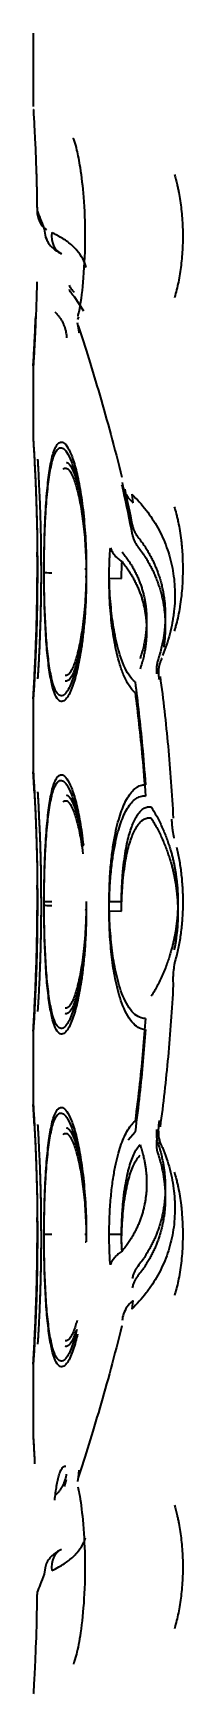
# Model space of a CAD drawing. Header units: inches. Extents: x 885 to 6823, y 710 to 5493.
# Drawn here: x 5289.49 to 5291.06, y 3106.02 to 3123.49 of the extents above; entities that cross this region are included whole.
import ezdxf

# ---------------------------------------------------------------- set-up
doc = ezdxf.new("R2010")
doc.units = ezdxf.units.IN
doc.layers.add('1', color=7, linetype='Continuous', true_color=0xffffff)

msp = doc.modelspace()

# ---------------------------------------------------------------- linework, layer by layer
at = {"layer": '1', "color": 7, "linetype": 'Continuous', "lineweight": 35}
for p, q in [((5289.49, 3123.491), (5289.49, 3122.72)), ((5289.605, 3121.431), (5289.618, 3121.346)), ((5289.618, 3121.346), (5289.629, 3121.32)), ((5289.919, 3120.722), (5290.019, 3120.572)), ((5289.953, 3120.447), (5289.974, 3120.339)), ((5289.965, 3120.507), (5289.957, 3120.478)), ((5289.963, 3120.414), (5289.969, 3120.338)), ((5289.49, 3119.99), (5289.49, 3119.22)), ((5289.492, 3120.033), (5289.491, 3120.009)), ((5289.49, 3119.22), (5289.49, 3119.199)), ((5290.526, 3118.642), (5290.539, 3118.552)), ((5290.034, 3117.856), (5290.043, 3117.856)), ((5290.035, 3117.776), (5290.048, 3117.774)), ((5290.289, 3117.758), (5290.419, 3117.754)), ((5290.824, 3116.724), (5290.809, 3116.691)), ((5289.49, 3116.511), (5289.49, 3116.49)), ((5289.49, 3116.511), (5289.49, 3116.491)), ((5289.49, 3116.491), (5289.49, 3116.49)), ((5289.49, 3116.49), (5289.49, 3115.72)), ((5289.49, 3115.72), (5289.49, 3115.7)), ((5289.49, 3115.7), (5289.49, 3115.72)), ((5289.604, 3114.356), (5289.685, 3114.356)), ((5290.035, 3114.277), (5290.048, 3114.274)), ((5290.289, 3114.356), (5290.419, 3114.356)), ((5290.289, 3114.258), (5290.419, 3114.255)), ((5289.49, 3113.011), (5289.49, 3112.991)), ((5289.49, 3113.011), (5289.49, 3112.991)), ((5289.49, 3112.991), (5289.49, 3112.991)), ((5289.49, 3112.991), (5289.49, 3112.22)), ((5289.49, 3112.2), (5289.49, 3112.22)), ((5290.81, 3112.021), (5290.824, 3111.987)), ((5290.488, 3111.849), (5290.561, 3111.933)), ((5290.842, 3111.778), (5290.849, 3111.768)), ((5289.604, 3110.856), (5289.685, 3110.856)), ((5290.034, 3110.856), (5290.048, 3110.856)), ((5290.035, 3110.777), (5290.045, 3110.775)), ((5290.289, 3110.856), (5290.419, 3110.856)), ((5290.539, 3110.159), (5290.526, 3110.069)), ((5289.49, 3109.512), (5289.49, 3109.492)), ((5289.49, 3109.511), (5289.49, 3109.491)), ((5289.49, 3109.492), (5289.49, 3109.491)), ((5289.49, 3109.491), (5289.49, 3108.72)), ((5289.974, 3108.372), (5289.954, 3108.256)), ((5289.969, 3108.373), (5289.963, 3108.297)), ((5289.837, 3108.277), (5289.817, 3108.202)), ((5289.619, 3107.367), (5289.605, 3107.281))]:
    msp.add_line(p, q, dxfattribs=at)
for centre, major_axis, ratio, start_param, end_param in [((5289.781, 3121.622), (-0.234, -0.089), 0.983214, 5.914532, 6.853297), ((5289.893, 3121.397), (0.106, 0.227), 0.805237, 1.945096, 3.139071), ((5290.102, 3117.819), (0.5, 0), 0.017627, 3.250305, 3.726509), ((5290.102, 3114.319), (0.5, 0), 0.017627, 3.250305, 3.726509), ((5289.893, 3107.314), (0.106, -0.227), 0.805237, 3.143468, 4.33809)]:
    msp.add_ellipse(centre, major_axis=major_axis, ratio=ratio, start_param=start_param, end_param=end_param, dxfattribs=at)
for points, degree in [([(5289.491, 3122.689), (5289.492, 3122.669)], 1), ([(5289.518, 3122.126), (5289.527, 3121.92), (5289.53, 3121.622)], 2), ([(5289.532, 3121.622), (5289.55, 3121.574), (5289.575, 3121.51), (5289.605, 3121.431)], 3), ([(5289.76, 3121.356), (5289.748, 3121.362), (5289.724, 3121.375), (5289.698, 3121.387), (5289.685, 3121.394)], 3), ([(5289.529, 3120.877), (5289.527, 3120.804), (5289.523, 3120.671), (5289.517, 3120.503), (5289.511, 3120.365), (5289.506, 3120.252), (5289.501, 3120.163), (5289.497, 3120.095), (5289.494, 3120.047), (5289.492, 3120.014), (5289.49, 3119.994), (5289.49, 3119.989), (5289.49, 3119.99)], 3), ([(5289.869, 3120.84), (5289.871, 3120.833), (5289.878, 3120.818), (5289.893, 3120.796), (5289.909, 3120.778), (5289.919, 3120.768)], 3), ([(5289.869, 3120.797), (5289.871, 3120.789), (5289.878, 3120.774), (5289.893, 3120.751), (5289.909, 3120.732), (5289.919, 3120.722)], 3), ([(5289.96, 3120.522), (5289.959, 3120.515)], 1), ([(5289.49, 3119.22), (5289.49, 3119.219), (5289.49, 3119.211), (5289.492, 3119.185), (5289.494, 3119.142), (5289.498, 3119.077), (5289.503, 3118.984), (5289.51, 3118.855), (5289.517, 3118.688), (5289.524, 3118.479), (5289.531, 3118.22), (5289.534, 3117.916), (5289.533, 3117.602), (5289.528, 3117.321), (5289.521, 3117.09), (5289.513, 3116.906), (5289.506, 3116.762), (5289.5, 3116.653), (5289.496, 3116.576), (5289.493, 3116.527), (5289.49, 3116.497), (5289.49, 3116.489), (5289.49, 3116.49)], 3), ([(5289.604, 3117.856), (5289.604, 3117.934), (5289.606, 3118.082), (5289.611, 3118.278), (5289.619, 3118.446), (5289.628, 3118.589), (5289.639, 3118.712), (5289.651, 3118.819), (5289.664, 3118.914), (5289.681, 3118.999), (5289.7, 3119.076), (5289.726, 3119.142), (5289.758, 3119.187), (5289.797, 3119.196), (5289.843, 3119.157), (5289.892, 3119.061), (5289.941, 3118.904), (5289.984, 3118.703), (5290.019, 3118.452), (5290.043, 3118.156), (5290.048, 3117.957), (5290.048, 3117.856)], 3), ([(5289.604, 3117.818), (5289.604, 3117.896), (5289.606, 3118.044), (5289.611, 3118.239), (5289.619, 3118.406), (5289.628, 3118.548), (5289.639, 3118.669), (5289.651, 3118.775), (5289.664, 3118.867), (5289.681, 3118.951), (5289.7, 3119.025), (5289.726, 3119.088), (5289.758, 3119.129), (5289.797, 3119.135), (5289.843, 3119.091), (5289.892, 3118.991), (5289.941, 3118.83), (5289.984, 3118.625), (5290.019, 3118.372), (5290.043, 3118.074), (5290.048, 3117.875), (5290.048, 3117.774)], 3), ([(5290.452, 3118.694), (5290.479, 3118.572), (5290.505, 3118.447), (5290.531, 3118.319)], 3), ([(5290.531, 3118.319), (5290.534, 3118.308), (5290.539, 3118.287), (5290.551, 3118.255), (5290.567, 3118.224), (5290.582, 3118.203), (5290.59, 3118.193)], 3), ([(5290.289, 3117.758), (5290.289, 3117.816), (5290.291, 3117.927), (5290.297, 3118.029), (5290.301, 3118.078)], 3), ([(5290.301, 3118.078), (5290.306, 3118.065), (5290.318, 3118.039), (5290.343, 3118.002), (5290.377, 3117.966), (5290.407, 3117.943), (5290.424, 3117.932)], 3), ([(5290.531, 3118.218), (5290.534, 3118.207), (5290.539, 3118.186), (5290.551, 3118.154), (5290.567, 3118.122), (5290.582, 3118.101), (5290.59, 3118.09)], 3), ([(5290.59, 3118.193), (5290.604, 3118.175), (5290.63, 3118.141), (5290.663, 3118.093), (5290.691, 3118.048), (5290.714, 3118.007), (5290.737, 3117.965), (5290.759, 3117.92), (5290.779, 3117.874), (5290.797, 3117.828), (5290.813, 3117.781), (5290.828, 3117.733), (5290.841, 3117.683), (5290.853, 3117.632), (5290.862, 3117.581), (5290.869, 3117.531), (5290.874, 3117.482), (5290.877, 3117.435), (5290.879, 3117.387), (5290.879, 3117.34), (5290.877, 3117.292), (5290.874, 3117.244), (5290.869, 3117.197), (5290.863, 3117.148), (5290.854, 3117.095), (5290.841, 3117.035), (5290.824, 3116.968), (5290.809, 3116.919), (5290.801, 3116.893)], 3), ([(5290.419, 3117.754), (5290.419, 3117.785), (5290.42, 3117.846), (5290.422, 3117.904), (5290.424, 3117.932)], 3), ([(5290.424, 3118.034), (5290.436, 3118.019), (5290.459, 3117.989), (5290.489, 3117.948), (5290.514, 3117.909), (5290.535, 3117.874), (5290.555, 3117.837), (5290.575, 3117.798), (5290.593, 3117.758), (5290.609, 3117.719), (5290.624, 3117.678), (5290.637, 3117.637), (5290.649, 3117.593), (5290.659, 3117.549), (5290.667, 3117.505), (5290.674, 3117.462), (5290.678, 3117.42), (5290.681, 3117.379), (5290.683, 3117.338), (5290.683, 3117.297), (5290.681, 3117.255), (5290.678, 3117.214), (5290.674, 3117.173), (5290.668, 3117.131), (5290.66, 3117.085), (5290.649, 3117.033), (5290.634, 3116.976), (5290.62, 3116.933), (5290.613, 3116.911)], 3), ([(5290.424, 3117.932), (5290.436, 3117.917), (5290.459, 3117.887), (5290.489, 3117.845), (5290.514, 3117.806), (5290.535, 3117.77), (5290.555, 3117.733), (5290.575, 3117.693), (5290.593, 3117.653), (5290.609, 3117.613), (5290.624, 3117.572), (5290.637, 3117.53), (5290.649, 3117.487), (5290.659, 3117.442), (5290.667, 3117.398), (5290.674, 3117.354), (5290.678, 3117.312), (5290.681, 3117.27), (5290.683, 3117.229), (5290.683, 3117.188), (5290.681, 3117.146), (5290.678, 3117.104), (5290.674, 3117.063), (5290.668, 3117.02), (5290.66, 3116.974), (5290.649, 3116.922), (5290.634, 3116.864), (5290.62, 3116.821), (5290.613, 3116.799)], 3), ([(5290.048, 3117.856), (5290.048, 3117.777), (5290.045, 3117.629), (5290.034, 3117.433), (5290.018, 3117.265), (5290, 3117.122), (5289.98, 3116.999), (5289.959, 3116.892), (5289.936, 3116.797), (5289.911, 3116.712), (5289.883, 3116.635), (5289.85, 3116.569), (5289.813, 3116.524), (5289.772, 3116.515), (5289.731, 3116.554), (5289.693, 3116.65), (5289.661, 3116.807), (5289.636, 3117.008), (5289.618, 3117.259), (5289.607, 3117.555), (5289.604, 3117.754), (5289.604, 3117.856)], 3), ([(5290.048, 3117.774), (5290.048, 3117.695), (5290.045, 3117.547), (5290.034, 3117.353), (5290.018, 3117.186), (5290, 3117.043), (5289.98, 3116.922), (5289.959, 3116.817), (5289.936, 3116.724), (5289.911, 3116.641), (5289.883, 3116.566), (5289.85, 3116.503), (5289.813, 3116.462), (5289.772, 3116.456), (5289.731, 3116.5), (5289.693, 3116.6), (5289.661, 3116.761), (5289.636, 3116.966), (5289.618, 3117.219), (5289.607, 3117.517), (5289.604, 3117.716), (5289.604, 3117.818)], 3), ([(5290.561, 3116.667), (5290.538, 3116.685), (5290.496, 3116.734), (5290.441, 3116.837), (5290.4, 3116.952), (5290.368, 3117.07), (5290.344, 3117.185), (5290.325, 3117.299), (5290.311, 3117.417), (5290.299, 3117.544), (5290.291, 3117.686), (5290.289, 3117.797), (5290.289, 3117.856)], 3), ([(5290.561, 3116.554), (5290.538, 3116.574), (5290.496, 3116.625), (5290.441, 3116.731), (5290.4, 3116.848), (5290.368, 3116.968), (5290.344, 3117.084), (5290.325, 3117.2), (5290.311, 3117.318), (5290.299, 3117.445), (5290.291, 3117.588), (5290.289, 3117.699), (5290.289, 3117.758)], 3), ([(5290.801, 3116.893), (5290.796, 3116.88), (5290.789, 3116.851), (5290.785, 3116.806), (5290.786, 3116.771), (5290.788, 3116.753)], 3), ([(5290.844, 3116.918), (5290.788, 3116.81), (5290.815, 3116.691)], 2), ([(5290.561, 3116.667), (5290.575, 3116.56), (5290.602, 3116.339), (5290.637, 3116.002), (5290.66, 3115.729), (5290.67, 3115.584)], 3), ([(5290.561, 3116.554), (5290.575, 3116.447), (5290.602, 3116.224), (5290.637, 3115.885), (5290.66, 3115.612), (5290.67, 3115.466)], 3), ([(5289.49, 3115.72), (5289.49, 3115.719), (5289.49, 3115.712), (5289.492, 3115.686), (5289.494, 3115.642), (5289.498, 3115.577), (5289.503, 3115.484), (5289.51, 3115.355), (5289.517, 3115.188), (5289.524, 3114.98), (5289.531, 3114.721), (5289.534, 3114.416), (5289.533, 3114.103), (5289.528, 3113.822), (5289.521, 3113.591), (5289.513, 3113.407), (5289.506, 3113.262), (5289.5, 3113.154), (5289.496, 3113.076), (5289.493, 3113.027), (5289.49, 3112.997), (5289.49, 3112.99), (5289.49, 3112.991)], 3), ([(5290.289, 3114.356), (5290.289, 3114.432), (5290.293, 3114.577), (5290.307, 3114.769), (5290.328, 3114.937), (5290.353, 3115.077), (5290.381, 3115.193), (5290.411, 3115.291), (5290.443, 3115.375), (5290.48, 3115.448), (5290.522, 3115.509), (5290.568, 3115.553), (5290.618, 3115.58), (5290.652, 3115.585), (5290.67, 3115.584)], 3), ([(5290.289, 3114.258), (5290.289, 3114.335), (5290.293, 3114.479), (5290.307, 3114.671), (5290.328, 3114.837), (5290.353, 3114.976), (5290.381, 3115.091), (5290.411, 3115.187), (5290.443, 3115.269), (5290.48, 3115.34), (5290.522, 3115.398), (5290.568, 3115.441), (5290.618, 3115.465), (5290.652, 3115.468), (5290.67, 3115.466)], 3), ([(5290.419, 3114.356), (5290.419, 3114.414), (5290.422, 3114.526), (5290.432, 3114.675), (5290.448, 3114.806), (5290.466, 3114.918), (5290.486, 3115.011), (5290.508, 3115.09), (5290.531, 3115.158), (5290.557, 3115.218), (5290.587, 3115.269), (5290.619, 3115.31), (5290.655, 3115.339), (5290.693, 3115.354), (5290.719, 3115.354), (5290.732, 3115.352)], 3), ([(5290.732, 3115.352), (5290.741, 3115.337), (5290.76, 3115.306), (5290.788, 3115.254), (5290.817, 3115.198), (5290.844, 3115.14), (5290.869, 3115.082), (5290.891, 3115.025), (5290.911, 3114.971), (5290.927, 3114.921), (5290.94, 3114.875), (5290.952, 3114.832), (5290.962, 3114.79), (5290.971, 3114.749), (5290.979, 3114.709), (5290.986, 3114.671), (5290.991, 3114.637), (5290.995, 3114.607), (5290.998, 3114.581), (5291.001, 3114.557), (5291.003, 3114.535), (5291.005, 3114.514), (5291.007, 3114.493), (5291.008, 3114.472), (5291.009, 3114.45), (5291.01, 3114.429), (5291.011, 3114.407), (5291.011, 3114.383), (5291.012, 3114.365), (5291.012, 3114.356)], 3), ([(5290.419, 3114.255), (5290.419, 3114.313), (5290.422, 3114.424), (5290.432, 3114.573), (5290.448, 3114.703), (5290.466, 3114.814), (5290.486, 3114.906), (5290.508, 3114.984), (5290.531, 3115.05), (5290.557, 3115.109), (5290.587, 3115.158), (5290.619, 3115.197), (5290.655, 3115.225), (5290.693, 3115.238), (5290.719, 3115.237), (5290.732, 3115.234)], 3), ([(5290.732, 3115.234), (5290.741, 3115.219), (5290.76, 3115.188), (5290.788, 3115.136), (5290.817, 3115.08), (5290.844, 3115.022), (5290.869, 3114.963), (5290.891, 3114.906), (5290.911, 3114.852), (5290.927, 3114.802), (5290.94, 3114.756), (5290.952, 3114.713), (5290.962, 3114.671), (5290.971, 3114.63), (5290.979, 3114.59), (5290.986, 3114.552), (5290.991, 3114.518), (5290.995, 3114.488), (5290.998, 3114.461), (5291.001, 3114.438), (5291.003, 3114.416), (5291.005, 3114.395), (5291.007, 3114.374), (5291.008, 3114.353), (5291.009, 3114.331), (5291.01, 3114.31), (5291.011, 3114.288), (5291.011, 3114.264), (5291.012, 3114.246), (5291.012, 3114.236)], 3), ([(5290.945, 3115.221), (5290.948, 3115.12), (5290.97, 3115.021)], 2), ([(5290.048, 3114.356), (5290.048, 3114.277), (5290.045, 3114.129), (5290.034, 3113.933), (5290.018, 3113.765), (5290, 3113.622), (5289.98, 3113.499), (5289.959, 3113.392), (5289.936, 3113.297), (5289.911, 3113.212), (5289.883, 3113.135), (5289.85, 3113.069), (5289.813, 3113.024), (5289.772, 3113.015), (5289.731, 3113.054), (5289.693, 3113.15), (5289.661, 3113.307), (5289.636, 3113.508), (5289.618, 3113.759), (5289.607, 3114.055), (5289.604, 3114.254), (5289.604, 3114.356)], 3), ([(5290.048, 3114.274), (5290.048, 3114.195), (5290.045, 3114.048), (5290.034, 3113.853), (5290.018, 3113.686), (5290, 3113.544), (5289.98, 3113.422), (5289.959, 3113.317), (5289.936, 3113.224), (5289.911, 3113.141), (5289.883, 3113.067), (5289.85, 3113.004), (5289.813, 3112.962), (5289.772, 3112.957), (5289.731, 3113), (5289.693, 3113.101), (5289.661, 3113.262), (5289.636, 3113.466), (5289.618, 3113.72), (5289.607, 3114.018), (5289.604, 3114.217), (5289.604, 3114.318)], 3), ([(5290.67, 3113.127), (5290.65, 3113.126), (5290.609, 3113.132), (5290.542, 3113.177), (5290.482, 3113.258), (5290.432, 3113.361), (5290.393, 3113.474), (5290.363, 3113.588), (5290.341, 3113.7), (5290.323, 3113.812), (5290.31, 3113.927), (5290.299, 3114.051), (5290.291, 3114.19), (5290.289, 3114.298), (5290.289, 3114.356)], 3), ([(5290.67, 3113.01), (5290.65, 3113.01), (5290.609, 3113.018), (5290.542, 3113.066), (5290.482, 3113.15), (5290.432, 3113.256), (5290.393, 3113.371), (5290.363, 3113.487), (5290.341, 3113.6), (5290.323, 3113.713), (5290.31, 3113.828), (5290.299, 3113.953), (5290.291, 3114.093), (5290.289, 3114.201), (5290.289, 3114.258)], 3), ([(5291.012, 3114.356), (5291.012, 3114.347), (5291.011, 3114.332), (5291.011, 3114.31), (5291.01, 3114.288), (5291.01, 3114.267), (5291.008, 3114.245), (5291.007, 3114.224), (5291.006, 3114.202), (5291.004, 3114.181), (5291.001, 3114.157), (5290.998, 3114.13), (5290.995, 3114.1), (5290.99, 3114.065), (5290.983, 3114.027), (5290.976, 3113.988), (5290.968, 3113.948), (5290.959, 3113.908), (5290.948, 3113.866), (5290.936, 3113.82), (5290.92, 3113.769), (5290.901, 3113.712), (5290.877, 3113.649), (5290.851, 3113.585), (5290.822, 3113.523), (5290.794, 3113.467), (5290.766, 3113.416), (5290.744, 3113.378), (5290.732, 3113.359)], 3), ([(5290.67, 3113.127), (5290.662, 3113.017), (5290.644, 3112.79), (5290.611, 3112.449), (5290.579, 3112.183), (5290.561, 3112.045)], 3), ([(5290.67, 3113.01), (5290.662, 3112.9), (5290.644, 3112.674), (5290.611, 3112.334), (5290.579, 3112.07), (5290.561, 3111.933)], 3), ([(5289.49, 3112.221), (5289.49, 3112.22), (5289.49, 3112.212), (5289.492, 3112.186), (5289.494, 3112.143), (5289.498, 3112.078), (5289.503, 3111.985), (5289.51, 3111.856), (5289.517, 3111.689), (5289.524, 3111.48), (5289.531, 3111.222), (5289.534, 3110.917), (5289.533, 3110.603), (5289.528, 3110.322), (5289.521, 3110.091), (5289.513, 3109.907), (5289.506, 3109.763), (5289.5, 3109.654), (5289.496, 3109.577), (5289.493, 3109.528), (5289.49, 3109.498), (5289.49, 3109.49), (5289.49, 3109.492)], 3), ([(5289.604, 3110.856), (5289.604, 3110.934), (5289.606, 3111.082), (5289.611, 3111.278), (5289.619, 3111.446), (5289.628, 3111.589), (5289.639, 3111.712), (5289.651, 3111.819), (5289.664, 3111.914), (5289.681, 3111.999), (5289.7, 3112.076), (5289.726, 3112.142), (5289.758, 3112.187), (5289.797, 3112.196), (5289.843, 3112.157), (5289.892, 3112.061), (5289.941, 3111.904), (5289.984, 3111.703), (5290.019, 3111.452), (5290.043, 3111.156), (5290.048, 3110.957), (5290.048, 3110.856)], 3), ([(5289.604, 3110.819), (5289.604, 3110.898), (5289.606, 3111.045), (5289.611, 3111.24), (5289.619, 3111.407), (5289.628, 3111.549), (5289.639, 3111.67), (5289.651, 3111.776), (5289.664, 3111.868), (5289.681, 3111.952), (5289.7, 3112.026), (5289.726, 3112.089), (5289.758, 3112.13), (5289.797, 3112.136), (5289.843, 3112.093), (5289.892, 3111.992), (5289.941, 3111.831), (5289.984, 3111.626), (5290.019, 3111.373), (5290.043, 3111.075), (5290.048, 3110.876), (5290.048, 3110.775)], 3), ([(5290.289, 3110.856), (5290.289, 3110.931), (5290.293, 3111.073), (5290.307, 3111.264), (5290.327, 3111.429), (5290.352, 3111.569), (5290.379, 3111.685), (5290.408, 3111.782), (5290.44, 3111.866), (5290.475, 3111.939), (5290.516, 3112.001), (5290.545, 3112.032), (5290.561, 3112.045)], 3), ([(5290.788, 3111.958), (5290.787, 3111.943), (5290.785, 3111.913), (5290.788, 3111.866), (5290.796, 3111.834), (5290.801, 3111.818)], 3), ([(5290.419, 3110.856), (5290.419, 3110.919), (5290.423, 3111.04), (5290.435, 3111.2), (5290.452, 3111.338), (5290.473, 3111.453), (5290.495, 3111.548), (5290.52, 3111.627), (5290.547, 3111.696), (5290.578, 3111.755), (5290.601, 3111.787), (5290.613, 3111.8)], 3), ([(5290.613, 3111.8), (5290.62, 3111.779), (5290.632, 3111.74), (5290.646, 3111.688), (5290.657, 3111.64), (5290.665, 3111.596), (5290.672, 3111.553), (5290.677, 3111.511), (5290.681, 3111.468), (5290.682, 3111.425), (5290.683, 3111.382), (5290.682, 3111.339), (5290.679, 3111.297), (5290.674, 3111.253), (5290.668, 3111.208), (5290.66, 3111.164), (5290.65, 3111.12), (5290.638, 3111.078), (5290.625, 3111.037), (5290.611, 3110.998), (5290.596, 3110.959), (5290.579, 3110.92), (5290.56, 3110.884), (5290.542, 3110.849), (5290.52, 3110.812), (5290.494, 3110.77), (5290.462, 3110.726), (5290.437, 3110.694), (5290.424, 3110.677)], 3), ([(5290.801, 3111.818), (5290.809, 3111.794), (5290.823, 3111.748), (5290.838, 3111.688), (5290.85, 3111.633), (5290.86, 3111.582), (5290.867, 3111.532), (5290.872, 3111.483), (5290.876, 3111.433), (5290.879, 3111.383), (5290.879, 3111.334), (5290.878, 3111.285), (5290.875, 3111.235), (5290.869, 3111.185), (5290.862, 3111.133), (5290.853, 3111.081), (5290.842, 3111.031), (5290.829, 3110.982), (5290.815, 3110.935), (5290.799, 3110.89), (5290.782, 3110.845), (5290.763, 3110.8), (5290.742, 3110.757), (5290.722, 3110.717), (5290.697, 3110.674), (5290.668, 3110.626), (5290.633, 3110.575), (5290.605, 3110.538), (5290.59, 3110.518)], 3), ([(5290.788, 3111.844), (5290.787, 3111.829), (5290.785, 3111.799), (5290.788, 3111.752), (5290.796, 3111.72), (5290.801, 3111.704)], 3), ([(5290.419, 3110.755), (5290.419, 3110.818), (5290.423, 3110.939), (5290.435, 3111.098), (5290.452, 3111.236), (5290.473, 3111.349), (5290.495, 3111.443), (5290.52, 3111.521), (5290.547, 3111.588), (5290.578, 3111.645), (5290.601, 3111.676), (5290.613, 3111.689)], 3), ([(5290.801, 3111.704), (5290.809, 3111.681), (5290.823, 3111.635), (5290.838, 3111.575), (5290.85, 3111.521), (5290.86, 3111.47), (5290.867, 3111.421), (5290.872, 3111.372), (5290.876, 3111.323), (5290.879, 3111.273), (5290.879, 3111.224), (5290.878, 3111.176), (5290.875, 3111.127), (5290.869, 3111.076), (5290.862, 3111.025), (5290.853, 3110.974), (5290.842, 3110.924), (5290.829, 3110.875), (5290.815, 3110.829), (5290.799, 3110.784), (5290.782, 3110.74), (5290.763, 3110.695), (5290.742, 3110.653), (5290.722, 3110.613), (5290.697, 3110.571), (5290.668, 3110.524), (5290.633, 3110.473), (5290.605, 3110.436), (5290.59, 3110.417)], 3), ([(5290.301, 3110.535), (5290.298, 3110.566), (5290.294, 3110.63), (5290.29, 3110.736), (5290.289, 3110.815), (5290.289, 3110.856)], 3), ([(5290.424, 3110.677), (5290.422, 3110.704), (5290.42, 3110.761), (5290.419, 3110.823), (5290.419, 3110.856)], 3), ([(5290.424, 3110.677), (5290.41, 3110.668), (5290.383, 3110.649), (5290.35, 3110.617), (5290.322, 3110.58), (5290.307, 3110.551), (5290.301, 3110.535)], 3), ([(5290.59, 3110.518), (5290.583, 3110.51), (5290.57, 3110.492), (5290.555, 3110.463), (5290.541, 3110.43), (5290.534, 3110.405), (5290.531, 3110.392)], 3), ([(5290.59, 3110.417), (5290.583, 3110.409), (5290.57, 3110.391), (5290.555, 3110.362), (5290.541, 3110.33), (5290.534, 3110.306), (5290.531, 3110.293)], 3), ([(5289.716, 3108.059), (5289.719, 3108.086), (5289.725, 3108.138), (5289.736, 3108.208), (5289.748, 3108.271), (5289.763, 3108.328), (5289.781, 3108.377), (5289.805, 3108.412), (5289.823, 3108.419), (5289.833, 3108.418)], 3), ([(5289.605, 3107.281), (5289.575, 3107.201), (5289.55, 3107.137), (5289.532, 3107.089)], 3), ([(5289.685, 3107.317), (5289.711, 3107.33), (5289.736, 3107.342), (5289.76, 3107.356)], 3), ([(5289.53, 3107.09), (5289.528, 3106.975)], 1)]:
    msp.add_open_spline(points, degree=degree, dxfattribs=at)
for points, knots in [([(5289.492, 3122.669), (5289.492, 3122.664), (5289.495, 3122.618), (5289.507, 3122.418), (5289.515, 3122.219), (5289.518, 3122.126)], [0, 0, 0, 0, 0.304914, 0.718097, 1, 1, 1, 1]), ([(5289.91, 3122.384), (5289.91, 3122.384), (5289.909, 3122.386), (5289.923, 3122.352), (5289.949, 3122.258), (5289.988, 3122.064), (5290.024, 3121.755), (5290.04, 3121.346), (5290.022, 3120.933), (5289.988, 3120.645), (5289.966, 3120.543), (5289.96, 3120.522)], [0, 0, 0, 0, 0.004002, 0.064211, 0.150309, 0.266186, 0.418417, 0.596531, 0.788209, 0.953249, 1, 1, 1, 1]), ([(5290.974, 3122.006), (5290.984, 3121.972), (5290.994, 3121.936), (5291.006, 3121.885), (5291.009, 3121.872), (5291.015, 3121.844), (5291.018, 3121.829), (5291.026, 3121.787), (5291.031, 3121.758), (5291.045, 3121.669), (5291.051, 3121.608), (5291.058, 3121.514), (5291.06, 3121.483), (5291.062, 3121.419), (5291.063, 3121.387), (5291.063, 3121.323), (5291.062, 3121.291), (5291.06, 3121.228), (5291.058, 3121.196), (5291.051, 3121.103), (5291.045, 3121.042), (5291.031, 3120.953), (5291.026, 3120.923), (5291.015, 3120.866), (5291.003, 3120.811), (5290.989, 3120.758), (5290.979, 3120.724), (5290.977, 3120.715), (5290.974, 3120.706)], [0, 0, 0, 0, 0.093555, 0.093555, 0.127476, 0.127476, 0.161398, 0.161398, 0.22924, 0.22924, 0.364925, 0.364925, 0.432768, 0.432768, 0.500611, 0.500611, 0.568453, 0.568453, 0.636296, 0.636296, 0.771981, 0.771981, 0.839824, 0.839824, 0.907666, 0.975509, 0.975509, 1, 1, 1, 1]), ([(5289.623, 3121.348), (5289.626, 3121.331), (5289.64, 3121.29), (5289.687, 3121.236), (5289.739, 3121.194), (5289.775, 3121.178), (5289.788, 3121.173)], [0, 0, 0, 0, 0.184086, 0.494627, 0.821666, 1, 1, 1, 1]), ([(5290.048, 3121.027), (5290.039, 3121.058), (5290.013, 3121.121), (5289.973, 3121.177), (5289.937, 3121.219), (5289.924, 3121.233), (5289.896, 3121.26), (5289.881, 3121.273), (5289.833, 3121.31), (5289.798, 3121.333), (5289.76, 3121.355)], [0, 0, 0, 0, 0.237175, 0.49145, 0.49145, 0.618588, 0.618588, 0.745725, 0.745725, 1, 1, 1, 1]), ([(5289.49, 3119.99), (5289.49, 3119.991), (5289.49, 3119.997), (5289.491, 3120.017), (5289.493, 3120.05), (5289.496, 3120.098), (5289.5, 3120.165), (5289.505, 3120.254), (5289.51, 3120.369), (5289.514, 3120.463), (5289.516, 3120.512)], [0, 0, 0, 0, 0.126335, 0.25267, 0.379005, 0.50534, 0.631675, 0.758009, 0.884344, 1, 1, 1, 1]), ([(5289.716, 3120.561), (5289.724, 3120.553), (5289.74, 3120.535), (5289.762, 3120.509), (5289.781, 3120.481), (5289.797, 3120.453), (5289.81, 3120.424), (5289.821, 3120.396), (5289.83, 3120.366), (5289.836, 3120.333), (5289.84, 3120.306), (5289.841, 3120.29), (5289.841, 3120.285)], [0, 0, 0, 0, 0.106838, 0.213675, 0.320513, 0.42735, 0.534188, 0.641026, 0.747863, 0.854701, 0.961538, 1, 1, 1, 1]), ([(5289.516, 3120.496), (5289.515, 3120.457), (5289.511, 3120.374), (5289.506, 3120.267), (5289.501, 3120.176), (5289.497, 3120.106), (5289.494, 3120.055), (5289.492, 3120.02), (5289.49, 3119.998), (5289.49, 3119.991), (5289.49, 3119.991)], [0, 0, 0, 0, 0.103242, 0.232801, 0.36236, 0.491919, 0.621478, 0.751037, 0.880596, 1, 1, 1, 1]), ([(5289.963, 3120.414), (5289.999, 3120.303), (5290.037, 3120.186), (5290.112, 3119.943), (5290.151, 3119.815), (5290.228, 3119.55), (5290.267, 3119.412), (5290.345, 3119.125), (5290.384, 3118.975), (5290.423, 3118.82)], [0, 0, 0, 0, 0.25, 0.25, 0.5, 0.5, 0.75, 0.75, 1, 1, 1, 1]), ([(5289.49, 3119.22), (5289.49, 3119.22), (5289.49, 3119.214), (5289.492, 3119.191), (5289.494, 3119.15), (5289.498, 3119.087), (5289.503, 3118.997), (5289.51, 3118.871), (5289.517, 3118.706), (5289.524, 3118.5), (5289.531, 3118.243), (5289.534, 3117.939), (5289.533, 3117.625), (5289.528, 3117.343), (5289.521, 3117.11), (5289.513, 3116.924), (5289.506, 3116.776), (5289.5, 3116.665), (5289.496, 3116.585), (5289.493, 3116.533), (5289.49, 3116.501), (5289.49, 3116.492), (5289.49, 3116.491)], [0, 0, 0, 0, 0.046298, 0.096671, 0.147045, 0.197418, 0.247791, 0.298164, 0.348538, 0.398911, 0.449284, 0.499657, 0.550031, 0.600404, 0.650777, 0.70115, 0.751524, 0.801897, 0.85227, 0.902643, 0.953017, 1, 1, 1, 1]), ([(5289.536, 3119.01), (5289.536, 3119.009), (5289.536, 3119.003), (5289.538, 3118.98), (5289.54, 3118.942), (5289.543, 3118.886), (5289.547, 3118.805), (5289.552, 3118.695), (5289.558, 3118.552), (5289.565, 3118.372), (5289.57, 3118.153), (5289.572, 3117.904), (5289.572, 3117.65), (5289.568, 3117.416), (5289.562, 3117.218), (5289.556, 3117.059), (5289.55, 3116.935), (5289.545, 3116.842), (5289.541, 3116.775), (5289.538, 3116.731), (5289.536, 3116.704), (5289.536, 3116.699), (5289.536, 3116.7)], [0, 0, 0, 0, 0.033961, 0.067415, 0.102294, 0.140241, 0.182644, 0.230254, 0.283044, 0.341601, 0.407636, 0.480271, 0.554274, 0.623827, 0.686249, 0.742094, 0.792826, 0.839216, 0.881615, 0.920228, 0.958347, 1, 1, 1, 1]), ([(5289.839, 3118.976), (5289.84, 3118.975), (5289.854, 3118.972), (5289.881, 3118.947), (5289.921, 3118.865), (5289.96, 3118.736), (5289.996, 3118.562), (5290.025, 3118.351), (5290.043, 3118.11), (5290.048, 3117.94), (5290.048, 3117.856)], [0, 0, 0, 0, 0.014718, 0.138116, 0.270208, 0.408226, 0.548173, 0.694908, 0.848205, 1, 1, 1, 1]), ([(5289.805, 3118.906), (5289.807, 3118.908), (5289.819, 3118.917), (5289.844, 3118.919), (5289.881, 3118.882), (5289.921, 3118.797), (5289.96, 3118.664), (5289.996, 3118.488), (5290.025, 3118.274), (5290.043, 3118.033), (5290.048, 3117.862), (5290.048, 3117.778)], [0, 0, 0, 0, 0.019444, 0.120176, 0.230366, 0.34832, 0.471565, 0.596533, 0.727563, 0.864452, 1, 1, 1, 1]), ([(5290.425, 3118.763), (5290.428, 3118.737), (5290.445, 3118.663), (5290.494, 3118.593), (5290.537, 3118.556), (5290.54, 3118.553)], [0, 0, 0, 0, 0.315009, 0.945962, 1, 1, 1, 1]), ([(5290.42, 3118.741), (5290.425, 3118.719), (5290.463, 3118.551), (5290.5, 3118.375), (5290.531, 3118.218)], [0, 0, 0, 0, 0.128125, 1, 1, 1, 1]), ([(5290.526, 3118.642), (5290.581, 3118.588), (5290.632, 3118.532), (5290.723, 3118.414), (5290.764, 3118.352), (5290.818, 3118.254), (5290.835, 3118.221), (5290.866, 3118.152), (5290.88, 3118.117), (5290.919, 3118.012), (5290.939, 3117.939), (5290.96, 3117.827), (5290.966, 3117.789), (5290.975, 3117.714), (5290.977, 3117.676), (5290.982, 3117.561), (5290.979, 3117.484), (5290.968, 3117.387), (5290.965, 3117.367), (5290.959, 3117.328), (5290.956, 3117.309), (5290.945, 3117.25), (5290.936, 3117.211), (5290.906, 3117.095), (5290.88, 3117.018), (5290.849, 3116.943)], [0, 0, 0, 0, 0.125, 0.125, 0.25, 0.25, 0.3125, 0.3125, 0.375, 0.375, 0.5, 0.5, 0.5625, 0.5625, 0.625, 0.625, 0.75, 0.75, 0.78125, 0.78125, 0.8125, 0.8125, 0.875, 0.875, 1, 1, 1, 1]), ([(5290.972, 3118.51), (5290.98, 3118.486), (5290.987, 3118.462), (5290.997, 3118.422), (5291.001, 3118.408), (5291.008, 3118.378), (5291.011, 3118.363), (5291.027, 3118.288), (5291.037, 3118.225), (5291.047, 3118.143), (5291.049, 3118.127), (5291.052, 3118.093), (5291.054, 3118.076), (5291.058, 3118.026), (5291.059, 3117.992), (5291.062, 3117.924), (5291.063, 3117.889), (5291.063, 3117.821), (5291.062, 3117.786), (5291.058, 3117.683), (5291.053, 3117.616), (5291.043, 3117.534), (5291.041, 3117.518), (5291.036, 3117.485), (5291.029, 3117.437), (5291.015, 3117.36), (5291.001, 3117.302), (5290.99, 3117.26), (5290.986, 3117.246), (5290.979, 3117.221), (5290.975, 3117.21), (5290.972, 3117.2)], [0, 0, 0, 0, 0.064825, 0.064825, 0.10108, 0.10108, 0.137336, 0.137336, 0.282358, 0.282358, 0.318614, 0.318614, 0.354869, 0.354869, 0.42738, 0.42738, 0.499891, 0.499891, 0.572402, 0.572402, 0.717424, 0.717424, 0.75368, 0.75368, 0.789935, 0.862447, 0.934958, 0.934958, 0.971213, 0.971213, 1, 1, 1, 1]), ([(5290.59, 3118.09), (5290.604, 3118.072), (5290.63, 3118.038), (5290.663, 3117.989), (5290.691, 3117.944), (5290.714, 3117.903), (5290.737, 3117.86), (5290.759, 3117.814), (5290.779, 3117.768), (5290.797, 3117.721), (5290.813, 3117.674), (5290.828, 3117.625), (5290.841, 3117.575), (5290.853, 3117.524), (5290.862, 3117.472), (5290.869, 3117.422), (5290.874, 3117.373), (5290.877, 3117.324), (5290.879, 3117.277), (5290.879, 3117.229), (5290.877, 3117.18), (5290.874, 3117.132), (5290.869, 3117.084), (5290.865, 3117.051), (5290.862, 3117.033), (5290.862, 3117.032)], [0, 0, 0, 0, 0.045364, 0.090728, 0.136092, 0.181456, 0.22682, 0.272184, 0.317548, 0.362912, 0.408276, 0.453639, 0.499003, 0.544367, 0.589731, 0.635095, 0.680459, 0.725823, 0.771187, 0.816551, 0.861915, 0.907279, 0.952643, 0.998007, 1, 1, 1, 1]), ([(5289.49, 3116.49), (5289.49, 3116.491), (5289.49, 3116.499), (5289.492, 3116.528), (5289.495, 3116.576), (5289.499, 3116.648), (5289.504, 3116.752), (5289.511, 3116.896), (5289.519, 3117.085), (5289.527, 3117.322), (5289.532, 3117.602), (5289.534, 3117.847), (5289.533, 3117.985), (5289.533, 3118.03)], [0, 0, 0, 0, 0.095238, 0.190476, 0.285714, 0.380952, 0.47619, 0.571429, 0.666667, 0.761905, 0.857143, 0.952381, 1, 1, 1, 1]), ([(5289.572, 3117.925), (5289.572, 3117.838), (5289.572, 3117.669), (5289.568, 3117.434), (5289.562, 3117.235), (5289.556, 3117.073), (5289.55, 3116.947), (5289.545, 3116.851), (5289.541, 3116.783), (5289.538, 3116.736), (5289.536, 3116.708), (5289.536, 3116.701), (5289.536, 3116.7)], [0, 0, 0, 0, 0.143228, 0.277861, 0.398691, 0.506791, 0.604992, 0.694789, 0.776861, 0.851604, 0.925393, 1, 1, 1, 1]), ([(5290.048, 3117.856), (5290.048, 3117.793), (5290.045, 3117.674), (5290.036, 3117.509), (5290.024, 3117.366), (5290.009, 3117.244), (5289.992, 3117.139), (5289.975, 3117.047), (5289.956, 3116.966), (5289.935, 3116.892), (5289.911, 3116.827), (5289.884, 3116.772), (5289.855, 3116.738), (5289.835, 3116.733), (5289.826, 3116.735)], [0, 0, 0, 0, 0.107254, 0.203687, 0.29049, 0.369162, 0.441722, 0.510552, 0.57831, 0.64819, 0.72397, 0.809362, 0.906194, 1, 1, 1, 1]), ([(5290.048, 3117.778), (5290.048, 3117.715), (5290.045, 3117.597), (5290.036, 3117.432), (5290.024, 3117.29), (5290.009, 3117.169), (5289.992, 3117.065), (5289.975, 3116.975), (5289.956, 3116.895), (5289.935, 3116.823), (5289.911, 3116.76), (5289.884, 3116.708), (5289.855, 3116.676), (5289.835, 3116.673), (5289.826, 3116.676)], [0, 0, 0, 0, 0.107254, 0.203687, 0.29049, 0.369162, 0.441722, 0.510552, 0.57831, 0.64819, 0.72397, 0.809362, 0.906194, 1, 1, 1, 1]), ([(5289.49, 3116.491), (5289.49, 3116.491), (5289.49, 3116.498), (5289.492, 3116.523), (5289.495, 3116.569), (5289.498, 3116.628), (5289.501, 3116.677), (5289.502, 3116.697)], [0, 0, 0, 0, 0.205481, 0.428396, 0.651312, 0.874227, 1, 1, 1, 1]), ([(5290.824, 3116.724), (5290.857, 3116.482), (5290.885, 3116.237), (5290.931, 3115.741), (5290.949, 3115.489), (5290.962, 3115.233)], [0, 0, 0, 0, 0.5, 0.5, 1, 1, 1, 1]), ([(5289.503, 3115.497), (5289.502, 3115.517), (5289.499, 3115.562), (5289.496, 3115.622), (5289.493, 3115.674), (5289.491, 3115.709), (5289.49, 3115.72), (5289.49, 3115.72)], [0, 0, 0, 0, 0.147953, 0.364471, 0.580989, 0.797507, 1, 1, 1, 1]), ([(5289.49, 3115.72), (5289.49, 3115.72), (5289.49, 3115.714), (5289.492, 3115.691), (5289.494, 3115.65), (5289.498, 3115.587), (5289.503, 3115.497), (5289.51, 3115.371), (5289.517, 3115.206), (5289.524, 3115), (5289.531, 3114.743), (5289.534, 3114.439), (5289.533, 3114.125), (5289.528, 3113.843), (5289.521, 3113.61), (5289.513, 3113.424), (5289.506, 3113.276), (5289.5, 3113.165), (5289.496, 3113.085), (5289.493, 3113.033), (5289.49, 3113.001), (5289.49, 3112.992), (5289.49, 3112.991)], [0, 0, 0, 0, 0.046298, 0.096671, 0.147045, 0.197418, 0.247791, 0.298164, 0.348538, 0.398911, 0.449284, 0.499657, 0.550031, 0.600404, 0.650777, 0.70115, 0.751524, 0.801897, 0.85227, 0.902643, 0.953017, 1, 1, 1, 1]), ([(5289.604, 3114.356), (5289.604, 3114.434), (5289.606, 3114.582), (5289.611, 3114.778), (5289.619, 3114.946), (5289.628, 3115.089), (5289.639, 3115.212), (5289.651, 3115.319), (5289.664, 3115.414), (5289.681, 3115.499), (5289.7, 3115.576), (5289.726, 3115.642), (5289.758, 3115.687), (5289.797, 3115.696), (5289.843, 3115.657), (5289.892, 3115.561), (5289.941, 3115.404), (5289.984, 3115.204), (5290.007, 3115.038), (5290.017, 3114.948)], [0, 0, 0, 0, 0.058862, 0.117723, 0.176585, 0.235447, 0.294309, 0.35317, 0.412032, 0.470894, 0.529756, 0.588617, 0.647479, 0.706341, 0.765202, 0.824064, 0.882926, 0.941788, 1, 1, 1, 1]), ([(5289.604, 3114.318), (5289.604, 3114.397), (5289.606, 3114.545), (5289.611, 3114.739), (5289.619, 3114.906), (5289.628, 3115.048), (5289.639, 3115.17), (5289.651, 3115.275), (5289.664, 3115.368), (5289.681, 3115.451), (5289.7, 3115.526), (5289.726, 3115.589), (5289.758, 3115.63), (5289.797, 3115.635), (5289.843, 3115.592), (5289.892, 3115.491), (5289.941, 3115.331), (5289.978, 3115.152), (5289.998, 3115.019), (5290.005, 3114.966)], [0, 0, 0, 0, 0.060151, 0.120303, 0.180454, 0.240606, 0.300757, 0.360909, 0.42106, 0.481212, 0.541363, 0.601515, 0.661666, 0.721817, 0.781969, 0.84212, 0.902272, 0.962423, 1, 1, 1, 1]), ([(5289.536, 3115.511), (5289.536, 3115.51), (5289.536, 3115.505), (5289.538, 3115.485), (5289.54, 3115.449), (5289.543, 3115.395), (5289.547, 3115.316), (5289.552, 3115.209), (5289.558, 3115.068), (5289.565, 3114.889), (5289.57, 3114.672), (5289.572, 3114.424), (5289.572, 3114.169), (5289.568, 3113.934), (5289.562, 3113.735), (5289.556, 3113.573), (5289.55, 3113.447), (5289.545, 3113.351), (5289.541, 3113.283), (5289.538, 3113.236), (5289.536, 3113.208), (5289.536, 3113.201), (5289.536, 3113.2)], [0, 0, 0, 0, 0.031197, 0.064855, 0.099946, 0.138126, 0.180786, 0.228687, 0.281799, 0.340714, 0.407151, 0.480229, 0.554684, 0.624661, 0.687464, 0.743649, 0.794691, 0.841364, 0.884021, 0.92287, 0.961222, 1, 1, 1, 1]), ([(5289.536, 3115.51), (5289.536, 3115.51), (5289.536, 3115.504), (5289.538, 3115.481), (5289.54, 3115.443), (5289.543, 3115.386), (5289.547, 3115.305), (5289.552, 3115.196), (5289.558, 3115.053), (5289.565, 3114.872), (5289.57, 3114.653), (5289.572, 3114.405), (5289.572, 3114.15), (5289.568, 3113.916), (5289.562, 3113.735), (5289.559, 3113.638), (5289.557, 3113.601)], [0, 0, 0, 0, 0.046772, 0.092845, 0.140879, 0.193141, 0.251537, 0.317107, 0.389809, 0.470454, 0.561397, 0.661431, 0.763348, 0.859136, 0.945104, 1, 1, 1, 1]), ([(5289.839, 3115.476), (5289.84, 3115.475), (5289.854, 3115.472), (5289.881, 3115.447), (5289.921, 3115.365), (5289.96, 3115.236), (5289.991, 3115.086), (5290.007, 3114.98), (5290.012, 3114.937)], [0, 0, 0, 0, 0.023135, 0.217096, 0.424725, 0.641668, 0.861642, 1, 1, 1, 1]), ([(5289.805, 3115.406), (5289.807, 3115.408), (5289.819, 3115.418), (5289.844, 3115.42), (5289.881, 3115.382), (5289.921, 3115.297), (5289.96, 3115.165), (5289.991, 3115.012), (5290.007, 3114.903), (5290.013, 3114.859)], [0, 0, 0, 0, 0.028698, 0.177373, 0.340007, 0.514101, 0.696004, 0.88045, 1, 1, 1, 1]), ([(5290.995, 3114.929), (5291.006, 3114.887), (5291.016, 3114.843), (5291.033, 3114.752), (5291.04, 3114.705), (5291.048, 3114.632), (5291.051, 3114.607), (5291.055, 3114.557), (5291.057, 3114.533), (5291.061, 3114.457), (5291.063, 3114.407), (5291.063, 3114.305), (5291.061, 3114.255), (5291.056, 3114.155), (5291.051, 3114.106), (5291.043, 3114.033), (5291.04, 3114.009), (5291.033, 3113.961), (5291.029, 3113.938), (5291.016, 3113.869), (5291.006, 3113.824), (5290.995, 3113.782)], [0, 0, 0, 0, 0.125, 0.125, 0.25, 0.25, 0.3125, 0.3125, 0.375, 0.375, 0.5, 0.5, 0.625, 0.625, 0.75, 0.75, 0.8125, 0.8125, 0.875, 0.875, 1, 1, 1, 1]), ([(5289.49, 3112.991), (5289.49, 3112.992), (5289.49, 3113), (5289.492, 3113.029), (5289.495, 3113.077), (5289.499, 3113.149), (5289.504, 3113.253), (5289.511, 3113.397), (5289.519, 3113.586), (5289.527, 3113.822), (5289.532, 3114.103), (5289.534, 3114.347), (5289.533, 3114.486), (5289.533, 3114.53)], [0, 0, 0, 0, 0.095238, 0.190476, 0.285714, 0.380952, 0.47619, 0.571429, 0.666667, 0.761905, 0.857143, 0.952381, 1, 1, 1, 1]), ([(5290.048, 3114.356), (5290.048, 3114.293), (5290.045, 3114.174), (5290.036, 3114.009), (5290.024, 3113.866), (5290.009, 3113.744), (5289.992, 3113.639), (5289.975, 3113.547), (5289.956, 3113.466), (5289.935, 3113.392), (5289.911, 3113.327), (5289.884, 3113.272), (5289.855, 3113.238), (5289.835, 3113.233), (5289.826, 3113.235)], [0, 0, 0, 0, 0.107254, 0.203687, 0.29049, 0.369162, 0.441722, 0.510552, 0.57831, 0.64819, 0.72397, 0.809362, 0.906194, 1, 1, 1, 1]), ([(5290.048, 3114.278), (5290.048, 3114.216), (5290.045, 3114.097), (5290.036, 3113.933), (5290.024, 3113.791), (5290.009, 3113.67), (5289.992, 3113.566), (5289.975, 3113.475), (5289.956, 3113.395), (5289.935, 3113.324), (5289.911, 3113.26), (5289.884, 3113.208), (5289.855, 3113.177), (5289.835, 3113.174), (5289.826, 3113.177)], [0, 0, 0, 0, 0.107254, 0.203687, 0.29049, 0.369162, 0.441722, 0.510552, 0.57831, 0.64819, 0.72397, 0.809362, 0.906194, 1, 1, 1, 1]), ([(5291.012, 3114.236), (5291.012, 3114.228), (5291.011, 3114.213), (5291.011, 3114.19), (5291.01, 3114.169), (5291.01, 3114.147), (5291.008, 3114.126), (5291.007, 3114.104), (5291.006, 3114.083), (5291.004, 3114.061), (5291.001, 3114.038), (5290.998, 3114.011), (5290.995, 3113.981), (5290.99, 3113.946), (5290.983, 3113.908), (5290.977, 3113.874), (5290.973, 3113.854), (5290.972, 3113.847)], [0, 0, 0, 0, 0.068681, 0.137363, 0.206044, 0.274725, 0.343407, 0.412088, 0.480769, 0.549451, 0.618132, 0.686813, 0.755495, 0.824176, 0.892857, 0.961538, 1, 1, 1, 1]), ([(5290.995, 3113.782), (5290.981, 3113.733), (5290.971, 3113.683), (5290.959, 3113.582), (5290.958, 3113.53), (5290.962, 3113.478)], [0, 0, 0, 0, 0.5, 0.5, 1, 1, 1, 1]), ([(5290.962, 3113.478), (5290.949, 3113.222), (5290.931, 3112.971), (5290.885, 3112.474), (5290.857, 3112.229), (5290.824, 3111.987)], [0, 0, 0, 0, 0.5, 0.5, 1, 1, 1, 1]), ([(5289.49, 3112.991), (5289.49, 3112.991), (5289.49, 3112.998), (5289.492, 3113.023), (5289.495, 3113.069), (5289.498, 3113.128), (5289.501, 3113.177), (5289.502, 3113.197)], [0, 0, 0, 0, 0.205481, 0.428396, 0.651312, 0.874227, 1, 1, 1, 1]), ([(5289.503, 3111.997), (5289.502, 3112.017), (5289.499, 3112.062), (5289.496, 3112.122), (5289.493, 3112.174), (5289.491, 3112.209), (5289.49, 3112.22), (5289.49, 3112.22)], [0, 0, 0, 0, 0.147953, 0.364471, 0.580989, 0.797507, 1, 1, 1, 1]), ([(5289.49, 3112.22), (5289.49, 3112.22), (5289.49, 3112.214), (5289.492, 3112.191), (5289.494, 3112.15), (5289.498, 3112.087), (5289.503, 3111.997), (5289.51, 3111.871), (5289.517, 3111.706), (5289.524, 3111.5), (5289.531, 3111.243), (5289.534, 3110.939), (5289.533, 3110.625), (5289.528, 3110.343), (5289.521, 3110.11), (5289.513, 3109.924), (5289.506, 3109.776), (5289.5, 3109.665), (5289.496, 3109.585), (5289.493, 3109.533), (5289.49, 3109.501), (5289.49, 3109.492), (5289.49, 3109.491)], [0, 0, 0, 0, 0.046298, 0.096671, 0.147045, 0.197418, 0.247791, 0.298164, 0.348538, 0.398911, 0.449284, 0.499657, 0.550031, 0.600404, 0.650777, 0.70115, 0.751524, 0.801897, 0.85227, 0.902643, 0.953017, 1, 1, 1, 1]), ([(5289.536, 3112.011), (5289.536, 3112.01), (5289.536, 3112.005), (5289.538, 3111.985), (5289.54, 3111.949), (5289.543, 3111.895), (5289.547, 3111.816), (5289.552, 3111.709), (5289.558, 3111.568), (5289.565, 3111.389), (5289.57, 3111.172), (5289.572, 3110.924), (5289.572, 3110.669), (5289.568, 3110.434), (5289.562, 3110.235), (5289.556, 3110.073), (5289.55, 3109.947), (5289.545, 3109.851), (5289.541, 3109.783), (5289.538, 3109.736), (5289.536, 3109.708), (5289.536, 3109.701), (5289.536, 3109.7)], [0, 0, 0, 0, 0.031197, 0.064855, 0.099946, 0.138126, 0.180786, 0.228687, 0.281799, 0.340714, 0.407151, 0.480229, 0.554684, 0.624661, 0.687464, 0.743649, 0.794691, 0.841364, 0.884021, 0.92287, 0.961222, 1, 1, 1, 1]), ([(5289.839, 3111.976), (5289.84, 3111.975), (5289.854, 3111.972), (5289.881, 3111.947), (5289.921, 3111.865), (5289.96, 3111.736), (5289.996, 3111.562), (5290.025, 3111.351), (5290.043, 3111.11), (5290.048, 3110.94), (5290.048, 3110.856)], [0, 0, 0, 0, 0.014718, 0.138116, 0.270208, 0.408226, 0.548173, 0.694908, 0.848205, 1, 1, 1, 1]), ([(5290.815, 3112.053), (5290.808, 3112.02), (5290.801, 3111.931), (5290.813, 3111.833), (5290.841, 3111.781), (5290.843, 3111.778)], [0, 0, 0, 0, 0.358041, 0.966009, 1, 1, 1, 1]), ([(5289.805, 3111.907), (5289.807, 3111.909), (5289.819, 3111.918), (5289.844, 3111.921), (5289.881, 3111.883), (5289.921, 3111.798), (5289.96, 3111.665), (5289.996, 3111.489), (5290.025, 3111.276), (5290.043, 3111.034), (5290.048, 3110.863), (5290.048, 3110.779)], [0, 0, 0, 0, 0.019444, 0.120176, 0.230366, 0.34832, 0.471565, 0.596533, 0.727563, 0.864452, 1, 1, 1, 1]), ([(5290.849, 3111.768), (5290.88, 3111.693), (5290.906, 3111.616), (5290.946, 3111.463), (5290.961, 3111.386), (5290.972, 3111.288), (5290.974, 3111.269), (5290.977, 3111.23), (5290.978, 3111.21), (5290.98, 3111.152), (5290.98, 3111.113), (5290.976, 3110.998), (5290.968, 3110.922), (5290.946, 3110.81), (5290.937, 3110.773), (5290.917, 3110.7), (5290.906, 3110.665), (5290.868, 3110.56), (5290.837, 3110.492), (5290.783, 3110.394), (5290.764, 3110.362), (5290.723, 3110.299), (5290.701, 3110.269), (5290.632, 3110.179), (5290.581, 3110.123), (5290.526, 3110.069)], [0, 0, 0, 0, 0.125, 0.125, 0.25, 0.25, 0.28125, 0.28125, 0.3125, 0.3125, 0.375, 0.375, 0.5, 0.5, 0.5625, 0.5625, 0.625, 0.625, 0.75, 0.75, 0.8125, 0.8125, 0.875, 0.875, 1, 1, 1, 1]), ([(5289.558, 3111.572), (5289.558, 3111.566), (5289.56, 3111.505), (5289.565, 3111.373), (5289.57, 3111.154), (5289.572, 3110.905), (5289.572, 3110.651), (5289.568, 3110.417), (5289.562, 3110.236), (5289.559, 3110.138), (5289.557, 3110.102)], [0, 0, 0, 0, 0.012909, 0.143366, 0.290483, 0.452304, 0.617174, 0.772128, 0.911196, 1, 1, 1, 1]), ([(5290.972, 3111.51), (5290.98, 3111.487), (5290.987, 3111.463), (5290.997, 3111.424), (5291.001, 3111.409), (5291.008, 3111.38), (5291.011, 3111.365), (5291.027, 3111.289), (5291.037, 3111.226), (5291.047, 3111.145), (5291.049, 3111.128), (5291.052, 3111.095), (5291.053, 3111.078), (5291.057, 3111.027), (5291.061, 3110.96), (5291.063, 3110.891), (5291.063, 3110.822), (5291.062, 3110.788), (5291.058, 3110.685), (5291.053, 3110.618), (5291.041, 3110.521), (5291.037, 3110.488), (5291.027, 3110.425), (5291.021, 3110.394), (5291.003, 3110.309), (5290.99, 3110.258), (5290.975, 3110.21)], [0, 0, 0, 0, 0.064145, 0.064145, 0.100694, 0.100694, 0.137244, 0.137244, 0.283443, 0.283443, 0.319993, 0.319993, 0.356542, 0.356542, 0.429642, 0.502741, 0.502741, 0.575841, 0.575841, 0.722039, 0.722039, 0.795139, 0.795139, 0.868238, 0.868238, 1, 1, 1, 1]), ([(5289.49, 3109.492), (5289.49, 3109.492), (5289.49, 3109.5), (5289.492, 3109.529), (5289.495, 3109.577), (5289.499, 3109.649), (5289.504, 3109.753), (5289.511, 3109.897), (5289.519, 3110.086), (5289.527, 3110.323), (5289.532, 3110.603), (5289.534, 3110.848), (5289.533, 3110.986), (5289.533, 3111.031)], [0, 0, 0, 0, 0.095238, 0.190476, 0.285714, 0.380952, 0.47619, 0.571429, 0.666667, 0.761905, 0.857143, 0.952381, 1, 1, 1, 1]), ([(5289.949, 3109.853), (5289.945, 3109.834), (5289.933, 3109.785), (5289.911, 3109.712), (5289.883, 3109.635), (5289.85, 3109.569), (5289.813, 3109.524), (5289.772, 3109.515), (5289.731, 3109.554), (5289.693, 3109.65), (5289.661, 3109.807), (5289.636, 3110.008), (5289.618, 3110.259), (5289.607, 3110.555), (5289.604, 3110.754), (5289.604, 3110.856)], [0, 0, 0, 0, 0.046111, 0.125602, 0.205092, 0.284583, 0.364074, 0.443565, 0.523055, 0.602546, 0.682037, 0.761528, 0.841018, 0.920509, 1, 1, 1, 1]), ([(5289.956, 3109.806), (5289.949, 3109.778), (5289.935, 3109.721), (5289.911, 3109.642), (5289.883, 3109.567), (5289.85, 3109.504), (5289.813, 3109.463), (5289.772, 3109.457), (5289.731, 3109.501), (5289.693, 3109.601), (5289.661, 3109.762), (5289.636, 3109.967), (5289.618, 3110.22), (5289.607, 3110.518), (5289.604, 3110.717), (5289.604, 3110.819)], [0, 0, 0, 0, 0.066661, 0.144439, 0.222217, 0.299996, 0.377774, 0.455552, 0.53333, 0.611109, 0.688887, 0.766665, 0.844443, 0.922222, 1, 1, 1, 1]), ([(5290.541, 3110.157), (5290.538, 3110.155), (5290.49, 3110.122), (5290.445, 3110.046), (5290.427, 3109.972), (5290.425, 3109.948)], [0, 0, 0, 0, 0.049953, 0.707939, 1, 1, 1, 1]), ([(5289.951, 3109.949), (5289.946, 3109.93), (5289.933, 3109.887), (5289.911, 3109.827), (5289.884, 3109.772), (5289.855, 3109.738), (5289.835, 3109.733), (5289.826, 3109.735)], [0, 0, 0, 0, 0.129153, 0.316735, 0.528108, 0.767798, 1, 1, 1, 1]), ([(5290.423, 3109.891), (5290.384, 3109.736), (5290.345, 3109.587), (5290.267, 3109.299), (5290.228, 3109.161), (5290.151, 3108.896), (5290.112, 3108.768), (5290.037, 3108.525), (5289.999, 3108.408), (5289.963, 3108.297)], [0, 0, 0, 0, 0.25, 0.25, 0.5, 0.5, 0.75, 0.75, 1, 1, 1, 1]), ([(5289.49, 3109.491), (5289.49, 3109.491), (5289.49, 3109.498), (5289.492, 3109.523), (5289.495, 3109.569), (5289.498, 3109.628), (5289.501, 3109.677), (5289.502, 3109.697)], [0, 0, 0, 0, 0.205481, 0.428396, 0.651312, 0.874227, 1, 1, 1, 1]), ([(5289.94, 3109.845), (5289.939, 3109.839), (5289.929, 3109.81), (5289.911, 3109.761), (5289.884, 3109.709), (5289.855, 3109.678), (5289.835, 3109.674), (5289.826, 3109.677)], [0, 0, 0, 0, 0.047102, 0.252357, 0.483646, 0.74592, 1, 1, 1, 1]), ([(5289.49, 3108.721), (5289.49, 3108.72), (5289.49, 3108.715), (5289.491, 3108.694), (5289.493, 3108.661), (5289.496, 3108.614), (5289.5, 3108.547), (5289.503, 3108.484), (5289.505, 3108.446), (5289.505, 3108.442)], [0, 0, 0, 0, 0.164023, 0.328045, 0.492068, 0.656091, 0.820113, 0.984136, 1, 1, 1, 1]), ([(5289.49, 3108.72), (5289.49, 3108.72), (5289.49, 3108.715), (5289.491, 3108.698), (5289.493, 3108.667), (5289.496, 3108.621), (5289.5, 3108.557), (5289.503, 3108.494), (5289.505, 3108.455), (5289.505, 3108.45)], [0, 0, 0, 0, 0.150378, 0.315503, 0.480629, 0.645754, 0.81088, 0.976005, 1, 1, 1, 1]), ([(5289.837, 3108.331), (5289.836, 3108.321), (5289.832, 3108.302), (5289.824, 3108.273), (5289.814, 3108.245), (5289.801, 3108.216), (5289.786, 3108.188), (5289.767, 3108.161), (5289.746, 3108.134), (5289.727, 3108.114), (5289.716, 3108.103)], [0, 0, 0, 0, 0.116141, 0.242406, 0.368672, 0.494938, 0.621203, 0.747469, 0.873734, 1, 1, 1, 1]), ([(5289.959, 3108.198), (5289.964, 3108.177), (5289.984, 3108.085), (5290.016, 3107.836), (5290.038, 3107.453), (5290.03, 3107.029), (5289.992, 3106.67), (5289.95, 3106.448), (5289.918, 3106.347), (5289.913, 3106.334), (5289.912, 3106.333)], [0, 0, 0, 0, 0.045905, 0.189694, 0.363312, 0.553981, 0.726181, 0.86726, 0.961201, 1, 1, 1, 1]), ([(5290.974, 3108.006), (5290.984, 3107.972), (5290.994, 3107.936), (5291.006, 3107.885), (5291.009, 3107.872), (5291.015, 3107.844), (5291.018, 3107.829), (5291.026, 3107.787), (5291.031, 3107.758), (5291.045, 3107.669), (5291.051, 3107.608), (5291.058, 3107.514), (5291.06, 3107.483), (5291.062, 3107.419), (5291.063, 3107.387), (5291.063, 3107.323), (5291.062, 3107.291), (5291.06, 3107.228), (5291.058, 3107.196), (5291.051, 3107.103), (5291.045, 3107.042), (5291.031, 3106.953), (5291.026, 3106.923), (5291.015, 3106.866), (5291.003, 3106.811), (5290.989, 3106.758), (5290.979, 3106.724), (5290.977, 3106.715), (5290.974, 3106.706)], [0, 0, 0, 0, 0.093555, 0.093555, 0.127476, 0.127476, 0.161398, 0.161398, 0.22924, 0.22924, 0.364925, 0.364925, 0.432768, 0.432768, 0.500611, 0.500611, 0.568453, 0.568453, 0.636296, 0.636296, 0.771981, 0.771981, 0.839824, 0.839824, 0.907666, 0.975509, 0.975509, 1, 1, 1, 1]), ([(5289.76, 3107.356), (5289.798, 3107.377), (5289.868, 3107.424), (5289.924, 3107.476), (5289.972, 3107.532), (5289.993, 3107.561), (5290.019, 3107.608), (5290.026, 3107.625), (5290.036, 3107.648), (5290.038, 3107.656), (5290.041, 3107.663)], [0, 0, 0, 0, 0.268646, 0.537291, 0.537291, 0.805937, 0.805937, 0.94026, 0.94026, 1, 1, 1, 1]), ([(5289.788, 3107.539), (5289.749, 3107.524), (5289.69, 3107.481), (5289.629, 3107.411), (5289.621, 3107.37), (5289.62, 3107.367)], [0, 0, 0, 0, 0.512301, 0.960907, 1, 1, 1, 1]), ([(5289.528, 3106.975), (5289.526, 3106.889), (5289.522, 3106.64), (5289.507, 3106.312), (5289.494, 3106.072), (5289.491, 3106.024), (5289.491, 3106.022)], [0, 0, 0, 0, 0.154664, 0.474039, 0.746219, 1, 1, 1, 1])]:
    msp.add_open_spline(points, degree=3, knots=knots, dxfattribs=at)

doc.saveas('drawing.dxf')
